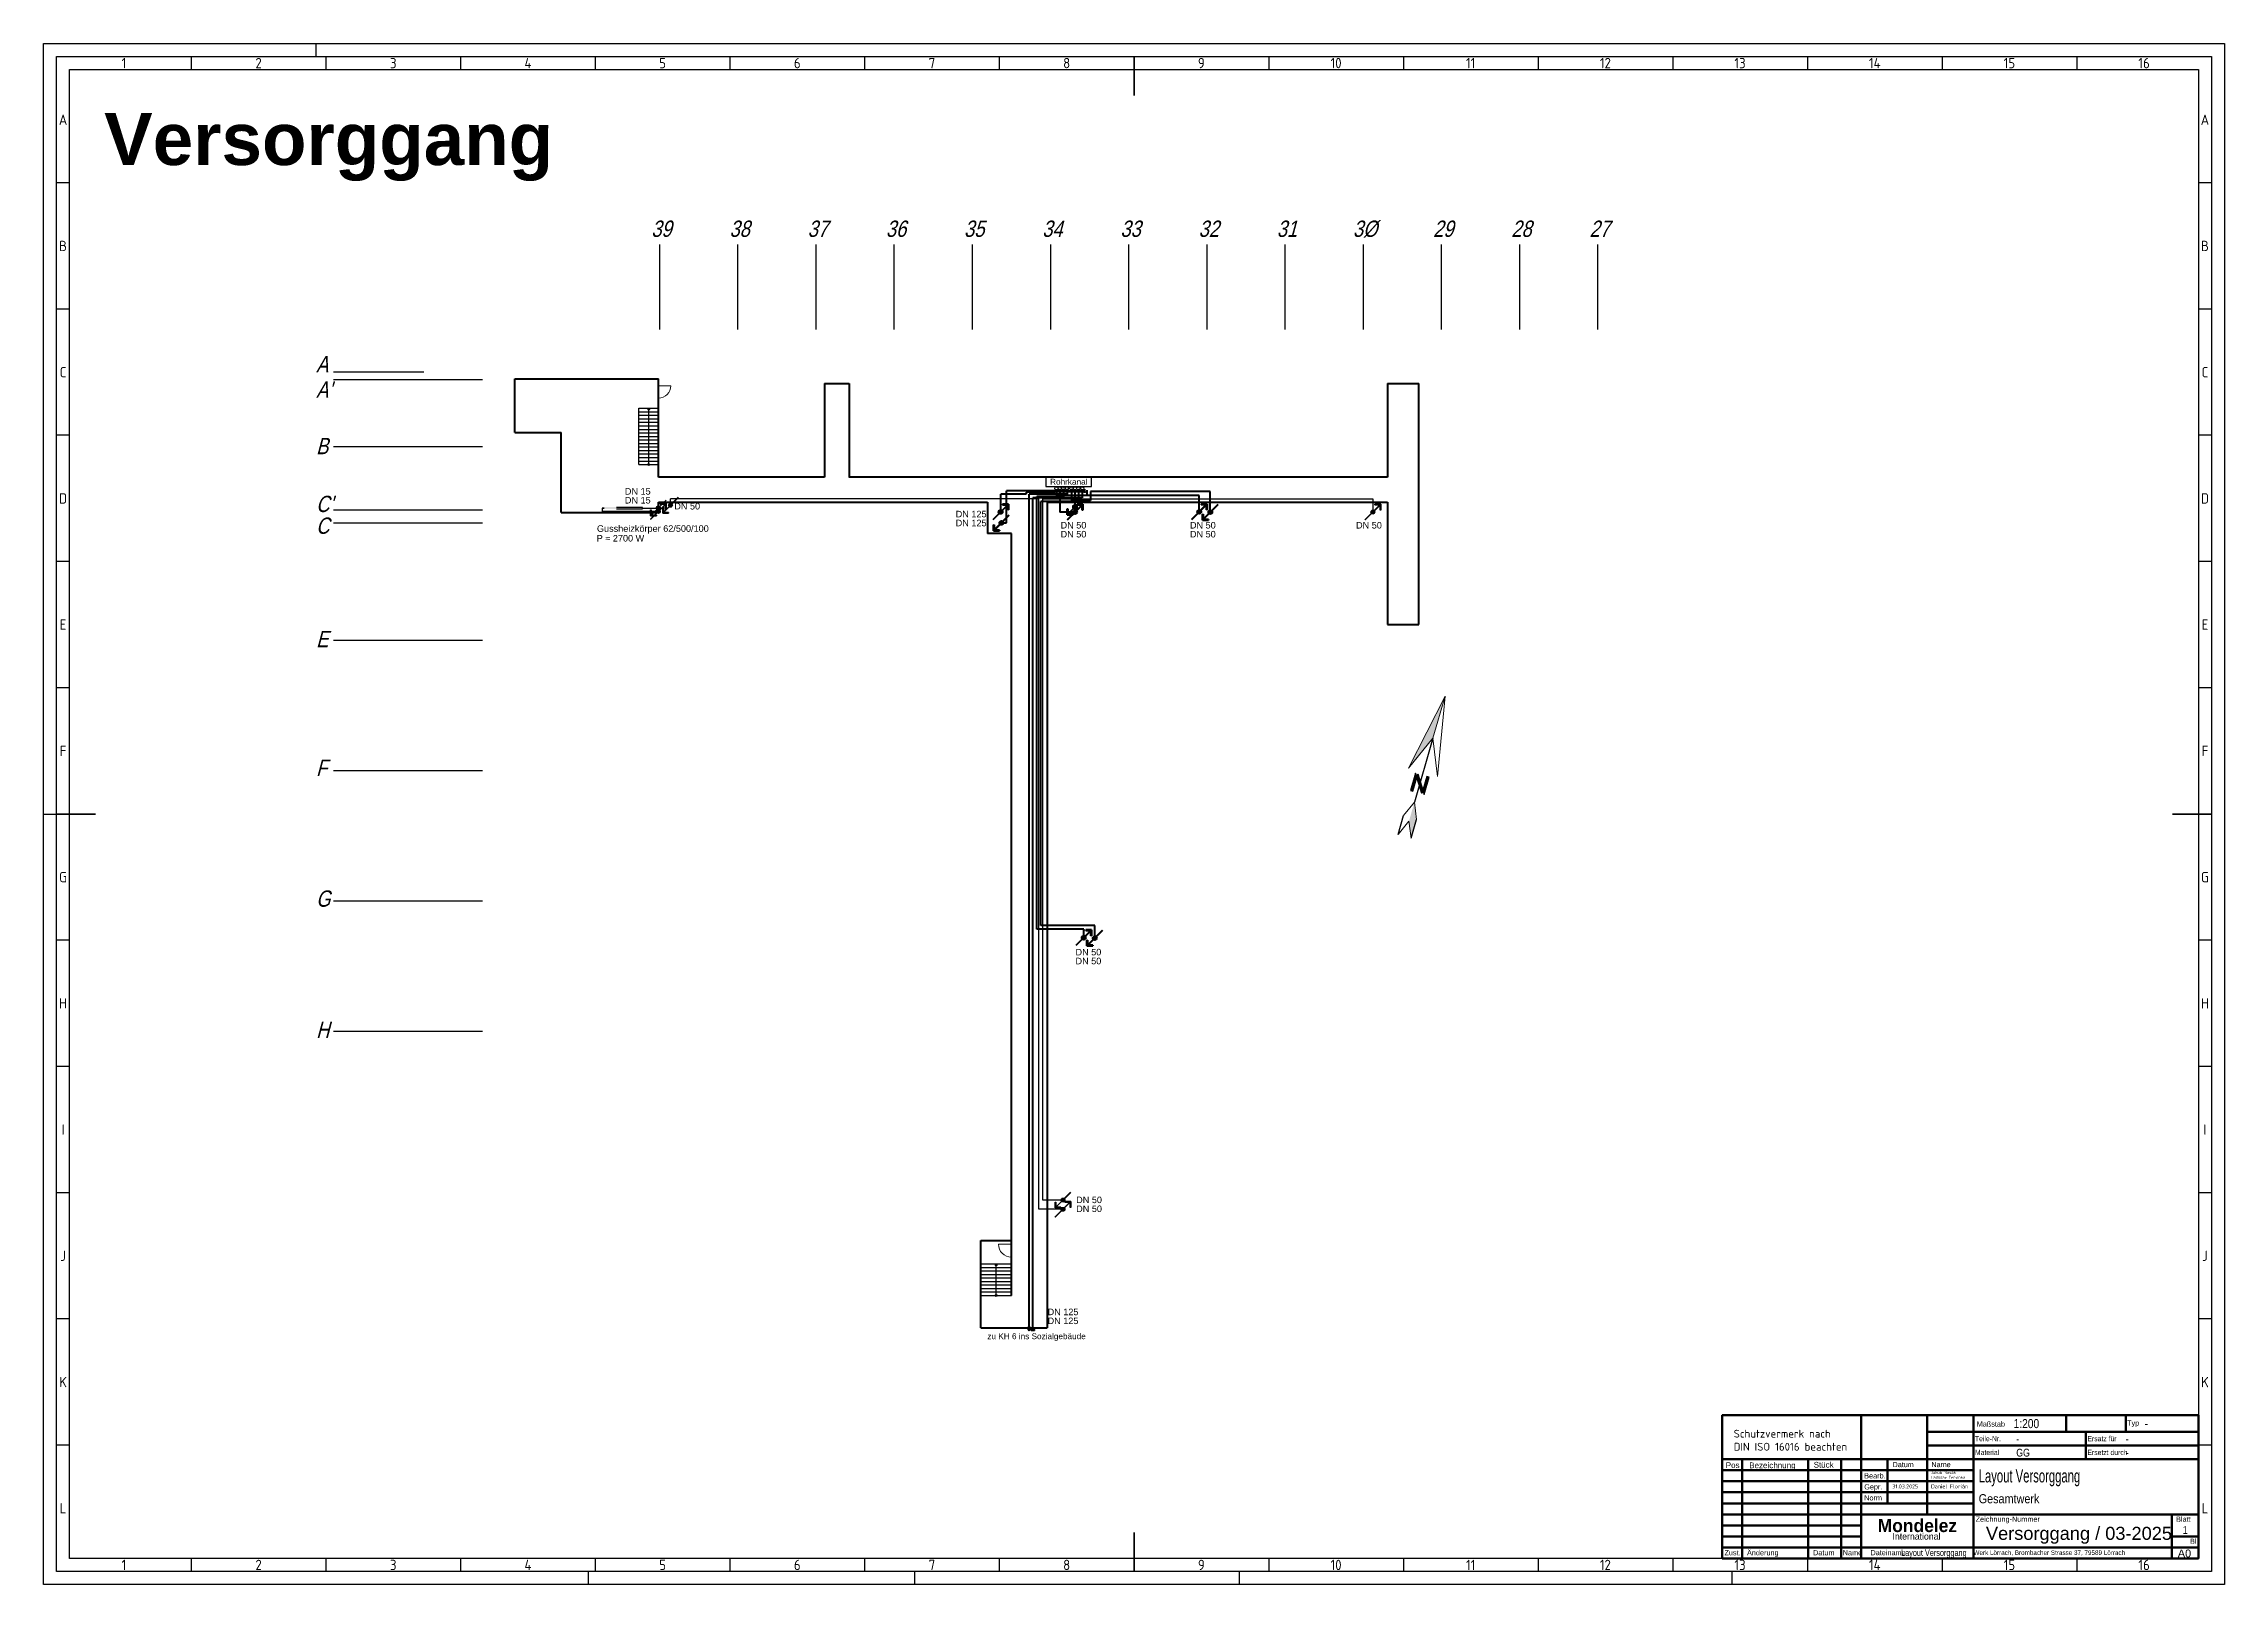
# Paper-space layout 'A0-1-200' of a CAD drawing. Header units: millimetres. Extents: x -1 to 835, y -4 to 587.
# The model-space entities are those that its viewports show. They can reach past a viewport. Long polylines and large blocks are cut down to what shows.
import ezdxf
from ezdxf.enums import TextEntityAlignment as Align

# ---------------------------------------------------------------- set-up
doc = ezdxf.new("R2010")
doc.units = ezdxf.units.MM
doc.linetypes.add('ACAD_ISO10W100', pattern=[18, 12, -3, 0, -3])
for name, color, linetype, lineweight in [('A03_Türen', 253, 'Continuous', 20), ('A04_Treppen', 3, 'Continuous', 25), ('A07_Achslinien', 253, 'ACAD_ISO10W100', 25), ('A0_Grundriß', 7, 'Continuous', 40), ('AM_BOR', 7, 'Continuous', 50), ('Heiz Wasser +50 -Heizkörper Rücklauff', 241, 'Continuous', 30), ('Heiz Wasser +60 -Heizkörper Vorlauf', 6, 'Continuous', 30), ('Heiz Wasser +70 Prozess R', 242, 'Continuous', 40), ('Heiz Wasser +90 Prozess V', 41, 'Continuous', 40), ('Heiz Wasser blind', 7, 'Continuous', 40), ('HEIZUNG Rücklauf', 150, 'Continuous', 30), ('HEIZUNG Vorlauf', 1, 'Continuous', 30), ('Legend', 7, 'Continuous', 30)]:
    doc.layers.add(name, color=color, linetype=linetype, lineweight=lineweight)
for name, color, linetype in [('A06_Text', 7, 'Continuous'), ('Geometrie', 7, 'Continuous'), ('Nord-Pfeil', 7, 'Continuous'), ('RAHM2', 7, 'Continuous'), ('RAHM3', 5, 'Continuous'), ('Temperatur- Steuerung', 7, 'Continuous')]:
    doc.layers.add(name, color=color, linetype=linetype)
doc.layers.add('AM_Views', color=1, linetype='Continuous', plot=False)
doc.styles.add('ACDINTS', font='isocp.shx', dxfattribs={"height": 1})
doc.styles.add('ARIAL', font='arial.ttf')
doc.styles.add('PLOTTEXT', font='arial.ttf')
doc.styles.get("Standard").update_dxf_attribs({"font": 'arial.ttf'})
picture_1 = doc.add_image_def('image1.jpg', size_in_pixel=(1063, 591))

# ---------------------------------------------------------------- blocks, each defined once
blk = doc.blocks.new('DIN_A1')
for p, q in [((5, 5), (5, 589)), ((5, 589), (836, 589)), ((836, 589), (836, 5)), ((836, 5), (5, 5))]:
    blk.add_line(p, q)
at = {"layer": 'AM_BOR', "color": 1, "lineweight": 25}
for p, q in [((0, 0), (0, 594)), ((0, 594), (841, 594)), ((56.94, 589), (56.94, 584)), ((105, 594), (105, 589)), ((108.88, 589), (108.88, 584)), ((160.81, 589), (160.81, 584)), ((212.75, 589), (212.75, 584)), ((264.69, 589), (264.69, 584)), ((316.62, 589), (316.62, 584)), ((368.56, 589), (368.56, 584)), ((472.44, 589), (472.44, 584)), ((524.38, 589), (524.38, 584)), ((576.31, 589), (576.31, 584)), ((628.25, 589), (628.25, 584)), ((680.19, 589), (680.19, 584)), ((732.12, 589), (732.12, 584)), ((784.06, 589), (784.06, 584)), ((841, 594), (841, 0)), ((10, 10), (10, 584)), ((10, 584), (831, 584)), ((831, 584), (831, 10)), ((10, 540.33), (5, 540.33)), ((836, 540.33), (831, 540.33)), ((10, 491.67), (5, 491.67)), ((836, 491.67), (831, 491.67)), ((10, 443), (5, 443)), ((836, 443), (831, 443)), ((10, 394.33), (5, 394.33)), ((836, 394.33), (831, 394.33)), ((10, 345.67), (5, 345.67)), ((836, 345.67), (831, 345.67)), ((0, 297), (5, 297)), ((10, 248.33), (5, 248.33)), ((836, 248.33), (831, 248.33)), ((10, 199.67), (5, 199.67)), ((836, 199.67), (831, 199.67)), ((10, 151), (5, 151)), ((836, 151), (831, 151)), ((10, 102.33), (5, 102.33)), ((836, 102.33), (831, 102.33)), ((10, 53.67), (5, 53.67)), ((836, 53.67), (831, 53.67)), ((831, 10), (10, 10)), ((56.94, 10), (56.94, 5)), ((108.88, 10), (108.88, 5)), ((160.81, 10), (160.81, 5)), ((212.75, 10), (212.75, 5)), ((264.69, 10), (264.69, 5)), ((316.62, 10), (316.62, 5)), ((368.56, 10), (368.56, 5)), ((472.44, 10), (472.44, 5)), ((524.38, 10), (524.38, 5)), ((576.31, 10), (576.31, 5)), ((628.25, 10), (628.25, 5)), ((680.19, 10), (680.19, 5)), ((732.12, 10), (732.12, 5)), ((784.06, 10), (784.06, 5)), ((841, 0), (0, 0)), ((210, 5), (210, 0)), ((336, 0), (336, 5)), ((461, 5), (461, 0)), ((651, 5), (651, 0)), ((841, 5), (841, 0))]:
    blk.add_line(p, q, dxfattribs=at)
at = {"layer": 'AM_BOR', "color": 2, "lineweight": 35}
for p, q in [((420.5, 589), (420.5, 574)), ((5, 297), (20, 297)), ((836, 297), (821, 297)), ((420.5, 5), (420.5, 20))]:
    blk.add_line(p, q, dxfattribs=at)
at = {"layer": 'AM_BOR', "color": 1, "lineweight": 25, "style": 'ACDINTS'}
for s, p in [('1', (30.97, 586.5)), ('2', (82.91, 586.5)), ('3', (134.84, 586.5)), ('4', (186.78, 586.5)), ('5', (238.72, 586.5)), ('6', (290.66, 586.5)), ('7', (342.59, 586.5)), ('8', (394.53, 586.5)), ('9', (446.47, 586.5)), ('10', (498.41, 586.5)), ('11', (550.34, 586.5)), ('12', (602.28, 586.5)), ('13', (654.22, 586.5)), ('14', (706.16, 586.5)), ('15', (758.09, 586.5)), ('16', (810.03, 586.5)), ('A', (7.5, 564.67)), ('A', (833.5, 564.67)), ('B', (7.5, 516)), ('B', (833.5, 516)), ('C', (7.5, 467.33)), ('C', (833.5, 467.33)), ('D', (7.5, 418.67)), ('D', (833.5, 418.67)), ('E', (7.5, 370)), ('E', (833.5, 370)), ('F', (7.5, 321.33)), ('F', (833.5, 321.33)), ('G', (7.5, 272.67)), ('G', (833.5, 272.67)), ('H', (7.5, 224)), ('H', (833.5, 224)), ('I', (7.5, 175.33)), ('I', (833.5, 175.33)), ('J', (7.5, 126.67)), ('J', (833.5, 126.67)), ('K', (7.5, 78)), ('K', (833.5, 78)), ('L', (7.5, 29.33)), ('L', (833.5, 29.33)), ('1', (30.97, 7.5)), ('2', (82.91, 7.5)), ('3', (134.84, 7.5)), ('4', (186.78, 7.5)), ('5', (238.72, 7.5)), ('6', (290.66, 7.5)), ('7', (342.59, 7.5)), ('8', (394.53, 7.5)), ('9', (446.47, 7.5)), ('10', (498.41, 7.5)), ('11', (550.34, 7.5)), ('12', (602.28, 7.5)), ('13', (654.22, 7.5)), ('14', (706.16, 7.5)), ('15', (758.09, 7.5)), ('16', (810.03, 7.5))]:
    blk.add_text(s, height=4, dxfattribs=at).set_placement(p, align=Align.MIDDLE_CENTER)
blk = doc.blocks.new('WZ-TITLE')
at = {"layer": 'AM_BOR'}
for p, q in [((-129.54, 54.99), (-129.54, 21.15)), ((-104.14, 54.99), (-104.14, 16.92)), ((-86.36, 54.99), (-86.36, 0)), ((-50.8, 54.99), (-50.8, 48.66)), ((-27.93, 54.99), (-27.93, 48.66)), ((-86.36, 48.66), (-104.14, 48.66)), ((0, 43.37), (-104.14, 43.37)), ((-86.36, 48.66), (0, 48.66)), ((-43.18, 48.66), (-43.18, 38.07)), ((0, 48.66), (0, 38.07)), ((-182.88, 38.07), (0, 38.07)), ((-182.88, 33.84), (-86.36, 33.84)), ((-175.26, 38.07), (-175.26, 0)), ((-149.86, 38.07), (-149.86, 0)), ((-137.16, 38.07), (-137.16, 0)), ((-119.38, 38.07), (-119.38, 21.15)), ((-182.88, 29.61), (-86.36, 29.61)), ((-182.88, 25.38), (-86.36, 25.38)), ((-182.88, 21.15), (-129.54, 21.15)), ((-182.88, 16.92), (-129.54, 16.92)), ((-129.54, 21.15), (-86.36, 21.15)), ((-129.54, 21.15), (-129.54, 0)), ((-129.54, 16.92), (0, 16.92)), ((-10.16, 16.92), (-10.16, 0)), ((-182.88, 12.69), (-129.54, 12.69)), ((-182.88, 8.46), (-129.54, 8.46)), ((-10.16, 8.46), (0, 8.46)), ((-182.88, 4.23), (0, 4.23)), ((-86.36, 4.23), (-10.16, 4.23))]:
    blk.add_line(p, q, dxfattribs=at)
blk.add_lwpolyline([(-182.88, 0), (0, 0), (0, 54.99), (-182.88, 54.99)], close=True, dxfattribs=at)
at = {"insert": (-178.46, 49.39), "char_height": 3.0021, "attachment_point": 1}
blk.add_mtext_dynamic_manual_height_columns('{\\fISOCPEUR|b0|i0|c0|p34;Schutzvermerk nach \\PDIN ISO 16016 beachten}', width=47.1407, gutter_width=12.51, heights=[0], dxfattribs=at)
at = {"layer": 'AM_BOR', "insert": (-129.54, 9.74), "char_height": 2.5017, "attachment_point": 1}
blk.add_mtext_dynamic_manual_height_columns('\\pi12.05558;{\\fTraditional Arabic|b0|i0|c0|p18;\\C202;International}', width=43.15, gutter_width=12.5, heights=[0], dxfattribs=at)
at = {"layer": 'RAHM2'}
for s, p in [('Zust.', (-178.89, 1.2)), ('Änderung', (-167.28, 1.2)), ('Datum', (-143.87, 1.2))]:
    blk.add_text(s, height=2, dxfattribs=at).set_placement(p, align=Align.CENTER)
blk.add_text('Name', height=2, dxfattribs=at).set_placement((-136.58, 1.2))
for tag, p, height, width in [('GEN-TITLE-SCA{5.42}', (-70.96, 50.01), 3.5, 0.8), ('MASCHTYP', (-20.78, 50.01), 3.5, 0.9), ('TEILNR1', (-69.96, 44.4), 3, 0.8), ('MATERIAL', (-69.96, 39.1), 3, 0.8), ('ERSATZ', (-27.93, 44.4), 3, 0.8), ('ERSETZT', (-27.93, 39.1), 3, 0.8), ('BENENN1', (-84.39, 29.17), 5, 0.62), ('GEN-TITLE-NAME{5}', (-104.03, 30.41), 2.5, 0.85), ('PRUEFNAME', (-103.94, 26.26), 2.5, 0.85), ('BENENN2', (-84.39, 21.17), 3.5, 0.85), ('ZU3', (-182.19, 13.89), 2, 0.85), ('ZU2', (-182.19, 9.66), 2, 0.85), ('Bezeich', (-174.57, 13.89), 2, 0.85), ('Bezeich2', (-174.57, 9.66), 2, 0.85), ('AE-NA2', (-136.47, 9.66), 2, 0.85), ('Pos', (-136.47, 13.89), 2, 0.85), ('ZU1', (-182.19, 5.43), 2, 0.85), ('AEND1', (-174.57, 5.43), 2, 0.85), ('AE-NA1', (-136.47, 5.43), 2, 0.85), ('GEN-TITLE-DWG{8.92}', (-114.17, 0.95), 2.5, 0.8)]:
    blk.add_attdef(tag, p, '', height=height, dxfattribs=dict(at, width=width))
at = {"layer": 'RAHM2', "width": 0.95}
for tag, p in [('GEN-TITLE-DAT{5.44}', (-112.3, 31.62)), ('PRUEFDATUM', (-111.76, 27.49))]:
    blk.add_attdef(tag, text='', height=2.5, dxfattribs=at).set_placement(p, align=Align.MIDDLE_CENTER)
at = {"layer": 'RAHM2'}
for tag, p, height in [('STUCK', (-147.75, 13.89), 2), ('STUCK', (-147.75, 9.66), 2), ('ZEICHNUNG-NR', (-81.61, 7.13), 5), ('DATUM1', (-147.75, 5.43), 2)]:
    blk.add_attdef(tag, p, '', height=height, dxfattribs=at)
at = {"layer": 'RAHM2', "width": 0.8}
blk.add_attdef('BLATTNR', text='', height=3, dxfattribs=at).set_placement((-5.1, 9.42), align=Align.CENTER)
at = {"layer": 'RAHM2'}
blk.add_attdef('GEN-TITLE-PLOT{2.94}', text='', height=3, dxfattribs=at).set_placement((-5.37, 0.42), align=Align.CENTER)
at = {"layer": 'RAHM3'}
for s, p in [('Maßstab', (-85.14, 50.6)), ('Typ', (-27.39, 51)), ('Gepr.', (-128.34, 26.48)), ('Bearb.', (-128.34, 30.71)), ('Norm', (-128.34, 22.25)), ('Zeichnung-Nummer', (-85.56, 14.07))]:
    blk.add_text(s, height=2, dxfattribs=at).set_placement(p)
for s, width, p in [('Teile-Nr.', 0.75, (-85.82, 44.99)), ('Ersatz für', 0.75, (-42.64, 44.99)), ('Material', 0.75, (-85.82, 39.69)), ('Ersetzt durch', 0.75, (-42.64, 39.69)), ('Dateiname', 0.8, (-125.94, 1.22))]:
    blk.add_text(s, height=2, dxfattribs=dict(at, width=width)).set_placement(p)
at = {"layer": 'RAHM3', "width": 0.983632}
blk.add_text('Datum', height=2, dxfattribs=at).set_placement((-113.39, 35.04), align=Align.CENTER)
at = {"layer": 'RAHM3'}
blk.add_text('Name', height=2, dxfattribs=at).set_placement((-95.12, 35.04), align=Align.RIGHT)
for s, p in [('Blatt', (-5.79, 14.07)), ('Bl', (-1.98, 5.61))]:
    blk.add_text(s, height=2, dxfattribs=at).set_placement(p, align=Align.CENTER)
at = {"layer": 'RAHM3', "attachment_point": 1}
for s, insert, char_height, width in [('Pos', (-181.51, 36.9), 2.208, 5.9286), ('Bezeichnung', (-172.51, 36.85), 2.2081, 16.7817), ('Stück', (-147.76, 37.06), 2.208, 9.1617)]:
    blk.add_mtext(s, dxfattribs=dict(at, insert=insert, char_height=char_height, width=width))
at = {"layer": 'RAHM3', "insert": (-86.36, 3.1), "char_height": 1.7512, "attachment_point": 1}
blk.add_mtext_dynamic_manual_height_columns('{\\f@Dotum|b0|i0|c0|p34;Werk Lörrach, Brombacher Strasse 37, 79589 Lörrach}', width=76.1471, gutter_width=12.5, heights=[2.44], dxfattribs=at)
at = {"layer": 'Temperatur- Steuerung', "insert": (-107.92, 12.59), "char_height": 4.375, "width": 43.1282, "attachment_point": 5, "style": 'PLOTTEXT'}
blk.add_mtext('{\\fTraditional Arabic|b1|i0|c0|p18;\\H1.1437x;\\C202;Mondelez}', dxfattribs=at)
blk = doc.blocks.new('Nord-Pfeil 05')
for points in [[(-7207, -37964), (6, -20987), (0, 0)], [(-2248, -41214), (-3442, -39421), (-3440, -47995), (-2246, -47995)], [(-2248, -39421), (-2248, -41214), (2271, -47994), (2271, -46201)], [(2271, -46201), (3465, -47993), (3463, -39419), (2269, -39420)], [(3232, -60537), (14, -52974), (17, -62385), (3234, -69948)]]:
    blk.add_hatch(color=256).paths.add_polyline_path(points)
at = {"linetype": 'Continuous', "lineweight": 20, "ltscale": 0.039687}
for p, q in [((0, 0), (-7207, -37964)), ((0, 0), (6, -20987)), ((7227, -37960), (0, 0)), ((-7207, -37964), (6, -20987)), ((6, -20987), (7227, -37960)), ((-3200, -60538), (14, -52974)), ((-3197, -69950), (17, -62385)), ((14, -52974), (3232, -60537)), ((17, -62385), (3234, -69948))]:
    blk.add_line(p, q, dxfattribs=at)
for p, q in [((6, -20987), (14, -52974)), ((-3197, -69950), (-3200, -60538)), ((3234, -69948), (3232, -60537))]:
    blk.add_line(p, q)
for points in [[(-3440, -47995), (-2246, -47995), (-2248, -41214), (-3442, -39421)], [(2271, -46201), (3465, -47993), (3463, -39419), (2269, -39420)]]:
    blk.add_lwpolyline(points, close=True)
blk.add_lwpolyline([(-2248, -39421), (2271, -46201), (2271, -47994), (-2248, -41214), (-2248, -39421)])

msp = doc.modelspace()

# ---------------------------------------------------------------- hatches: boundary and pattern name
at = {"layer": 'Heiz Wasser +50 -Heizkörper Rücklauff'}
h = msp.add_hatch(color=256, dxfattribs=at)
h.dxf.hatch_style = 1
h.paths.add_polyline_path([(20409, 79597, -0.0235833), (20399, 79607), (19904, 79112), (19914, 79102)])
h.paths.add_polyline_path([(21061, 80259), (21061, 79859), (21111, 79859), (21111, 80309), (20661, 80309), (20661, 80259)])
h.paths.add_polyline_path([(21051, 80259), (20611, 79819, -0.0235833), (20621, 79809), (21061, 80249), (21061, 80259)])
h = msp.add_hatch(color=256, dxfattribs=at)
h.dxf.hatch_style = 1
h.paths.add_polyline_path([(20660, 79708, 0.1989124), (20616, 79814), (20404, 79602, 0.6681786)])
h.paths.add_polyline_path([(20616, 79814, 0.6681786), (20360, 79708, 0.1989124), (20404, 79602)])
h = msp.add_hatch(color=256, dxfattribs=at)
h.dxf.hatch_style = 1
h.paths.add_polyline_path([(75240, 79551, -0.0235833), (75230, 79561), (74734, 79066), (74744, 79056)])
h.paths.add_polyline_path([(75892, 80213), (75892, 79813), (75942, 79813), (75942, 80263), (75492, 80263), (75492, 80213)])
h.paths.add_polyline_path([(75882, 80213), (75441, 79773, -0.0235833), (75451, 79763), (75892, 80203), (75892, 80213)])
h = msp.add_hatch(color=256, dxfattribs=at)
h.dxf.hatch_style = 1
h.paths.add_polyline_path([(75490, 79662, 0.1989124), (75447, 79768), (75234, 79555, 0.6681786)])
h.paths.add_polyline_path([(75447, 79768, 0.6681786), (75190, 79662, 0.1989124), (75234, 79555)])
h = msp.add_hatch(color=256, dxfattribs=at)
h.dxf.hatch_style = 1
h.paths.add_polyline_path([(51656, 26984, -0.0235833), (51666, 26974), (52161, 27469), (52151, 27479)])
h.paths.add_polyline_path([(51004, 26322), (51004, 26722), (50954, 26722), (50954, 26272), (51404, 26272), (51404, 26322)])
h.paths.add_polyline_path([(51014, 26322), (51454, 26762, -0.0235833), (51444, 26772), (51004, 26332), (51004, 26322)])
h = msp.add_hatch(color=256, dxfattribs=at)
h.dxf.hatch_style = 1
h.paths.add_polyline_path([(51405, 26873, 0.1989124), (51449, 26767), (51661, 26979, 0.6681786)])
h.paths.add_polyline_path([(51449, 26767, 0.6681786), (51705, 26873, 0.1989124), (51661, 26979)])
at = {"layer": 'Heiz Wasser +60 -Heizkörper Vorlauf'}
h = msp.add_hatch(color=256, dxfattribs=at)
h.dxf.hatch_style = 1
h.paths.add_polyline_path([(20611, 80082, -0.0235833), (20621, 80072), (21116, 80567), (21106, 80577)])
h.paths.add_polyline_path([(19959, 79420), (19959, 79820), (19909, 79820), (19909, 79370), (20359, 79370), (20359, 79420)])
h.paths.add_polyline_path([(19969, 79420), (20409, 79860, -0.0235833), (20399, 79870), (19959, 79430), (19959, 79420)])
h = msp.add_hatch(color=256, dxfattribs=at)
h.dxf.hatch_style = 1
h.paths.add_polyline_path([(21545, 80299, -0.0235833), (21555, 80289), (22050, 80784), (22040, 80794)])
h.paths.add_polyline_path([(20893, 79637), (20893, 80037), (20843, 80037), (20843, 79587), (21293, 79587), (21293, 79637)])
h.paths.add_polyline_path([(20903, 79637), (21343, 80077, -0.0235833), (21333, 80087), (20893, 79647), (20893, 79637)])
h = msp.add_hatch(color=256, dxfattribs=at)
h.dxf.hatch_style = 1
h.paths.add_polyline_path([(21294, 80188, 0.1989124), (21338, 80082), (21550, 80294, 0.6681786)])
h.paths.add_polyline_path([(21338, 80082, 0.6681786), (21594, 80188, 0.1989124), (21550, 80294)])
at = {"layer": 'Heiz Wasser +60 -Heizkörper Vorlauf', "linetype": 'Continuous'}
h = msp.add_hatch(color=256, dxfattribs=at)
h.dxf.hatch_style = 1
h.paths.add_polyline_path([(19284, 80023), (16309, 80023), (16309, 79913), (19284, 79913)])
at = {"layer": 'Heiz Wasser +60 -Heizkörper Vorlauf'}
h = msp.add_hatch(color=256, dxfattribs=at)
h.dxf.hatch_style = 1
h.paths.add_polyline_path([(20360, 79971, 0.1989124), (20404, 79865), (20616, 80077, 0.6681786)])
h.paths.add_polyline_path([(20404, 79865, 0.6681786), (20660, 79971, 0.1989124), (20616, 80077)])
h = msp.add_hatch(color=256, dxfattribs=at)
h.dxf.hatch_style = 1
h.paths.add_polyline_path([(51454, 26056, -0.0235833), (51444, 26066), (50949, 25571), (50959, 25561)])
h.paths.add_polyline_path([(52106, 26718), (52106, 26318), (52156, 26318), (52156, 26768), (51706, 26768), (51706, 26718)])
h.paths.add_polyline_path([(52096, 26718), (51656, 26278, -0.0235833), (51666, 26268), (52106, 26708), (52106, 26718)])
h = msp.add_hatch(color=256, dxfattribs=at)
h.dxf.hatch_style = 1
h.paths.add_polyline_path([(51705, 26167, 0.1989124), (51661, 26273), (51449, 26061, 0.6681786)])
h.paths.add_polyline_path([(51661, 26273, 0.6681786), (51405, 26167, 0.1989124), (51449, 26061)])
at = {"layer": 'Heiz Wasser +70 Prozess R'}
h = msp.add_hatch(color=256, dxfattribs=at)
h.dxf.hatch_style = 1
h.paths.add_polyline_path([(52586, 80160, -0.0235833), (52596, 80150), (53091, 80646), (53081, 80656)])
h.paths.add_polyline_path([(51934, 79498), (51934, 79898), (51884, 79898), (51884, 79448), (52334, 79448), (52334, 79498)])
h.paths.add_polyline_path([(51944, 79498), (52384, 79939, -0.0235833), (52374, 79949), (51934, 79508), (51934, 79498)])
h = msp.add_hatch(color=256, dxfattribs=at)
h.dxf.hatch_style = 1
h.paths.add_polyline_path([(46675, 79561, -0.0235833), (46665, 79571), (46170, 79076), (46180, 79066)])
h.paths.add_polyline_path([(47327, 80223), (47327, 79823), (47377, 79823), (47377, 80273), (46927, 80273), (46927, 80223)])
h.paths.add_polyline_path([(47317, 80223), (46877, 79783, -0.0235833), (46887, 79773), (47327, 80213), (47327, 80223)])
h = msp.add_hatch(color=256, dxfattribs=at)
h.dxf.hatch_style = 1
h.paths.add_polyline_path([(46926, 79672, 0.1989124), (46883, 79778), (46670, 79566, 0.6681786)])
h.paths.add_polyline_path([(46883, 79778, 0.6681786), (46626, 79672, 0.1989124), (46670, 79566)])
h = msp.add_hatch(color=256, dxfattribs=at)
h.dxf.hatch_style = 1
h.paths.add_polyline_path([(52335, 80049, 0.1989124), (52379, 79943), (52591, 80156, 0.6681786)])
h.paths.add_polyline_path([(52379, 79943, 0.6681786), (52635, 80049, 0.1989124), (52591, 80156)])
h = msp.add_hatch(color=256, dxfattribs=at)
h.dxf.hatch_style = 1
h.paths.add_polyline_path([(62970, 79764, -0.0235833), (62980, 79754), (63475, 80249), (63465, 80259)])
h.paths.add_polyline_path([(62318, 79102), (62318, 79502), (62268, 79502), (62268, 79052), (62718, 79052), (62718, 79102)])
h.paths.add_polyline_path([(62328, 79102), (62768, 79542, -0.0235833), (62758, 79552), (62318, 79112), (62318, 79102)])
h = msp.add_hatch(color=256, dxfattribs=at)
h.dxf.hatch_style = 1
h.paths.add_polyline_path([(62719, 79653, 0.1989124), (62763, 79547), (62975, 79759, 0.6681786)])
h.paths.add_polyline_path([(62763, 79547, 0.6681786), (63019, 79653, 0.1989124), (62975, 79759)])
h = msp.add_hatch(color=256, dxfattribs=at)
h.dxf.hatch_style = 1
h.paths.add_polyline_path([(54103, 47087, -0.0235833), (54113, 47077), (54608, 47572), (54598, 47582)])
h.paths.add_polyline_path([(53451, 46425), (53451, 46825), (53401, 46825), (53401, 46375), (53851, 46375), (53851, 46425)])
h.paths.add_polyline_path([(53461, 46425), (53901, 46865, -0.0235833), (53891, 46875), (53451, 46435), (53451, 46425)])
h = msp.add_hatch(color=256, dxfattribs=at)
h.dxf.hatch_style = 1
h.paths.add_polyline_path([(53852, 46976, 0.1989124), (53896, 46870), (54108, 47082, 0.6681786)])
h.paths.add_polyline_path([(53896, 46870, 0.6681786), (54152, 46976, 0.1989124), (54108, 47082)])
h = msp.add_hatch(color=256, dxfattribs=at)
h.dxf.hatch_style = 1
h.paths.add_polyline_path([(49132, 16859), (49382, 16859), (49257, 17077)])
at = {"layer": 'Heiz Wasser +90 Prozess V'}
h = msp.add_hatch(color=256, dxfattribs=at)
h.dxf.hatch_style = 1
h.paths.add_polyline_path([(46938, 78943, -0.0235833), (46948, 78933), (47443, 79428), (47433, 79438)])
h.paths.add_polyline_path([(46286, 78281), (46286, 78681), (46236, 78681), (46236, 78231), (46686, 78231), (46686, 78281)])
h.paths.add_polyline_path([(46296, 78281), (46736, 78721, -0.0235833), (46726, 78731), (46286, 78291), (46286, 78281)])
h = msp.add_hatch(color=256, dxfattribs=at)
h.dxf.hatch_style = 1
h.paths.add_polyline_path([(46687, 78832, 0.1989124), (46731, 78726), (46943, 78938, 0.6681786)])
h.paths.add_polyline_path([(46731, 78726, 0.6681786), (46987, 78832, 0.1989124), (46943, 78938)])
h = msp.add_hatch(color=256, dxfattribs=at)
h.dxf.hatch_style = 1
h.paths.add_polyline_path([(52388, 79544, -0.0235833), (52378, 79554), (51883, 79059), (51893, 79049)])
h.paths.add_polyline_path([(53040, 80206), (53040, 79806), (53090, 79806), (53090, 80256), (52640, 80256), (52640, 80206)])
h.paths.add_polyline_path([(53030, 80206), (52590, 79766, -0.0235833), (52600, 79756), (53040, 80196), (53040, 80206)])
h = msp.add_hatch(color=256, dxfattribs=at)
h.dxf.hatch_style = 1
h.paths.add_polyline_path([(52639, 79655, 0.1989124), (52595, 79761), (52383, 79549, 0.6681786)])
h.paths.add_polyline_path([(52595, 79761, 0.6681786), (52339, 79655, 0.1989124), (52383, 79549)])
h = msp.add_hatch(color=256, dxfattribs=at)
h.dxf.hatch_style = 1
h.paths.add_polyline_path([(61920, 79568, -0.0235833), (61910, 79578), (61415, 79083), (61425, 79073)])
h.paths.add_polyline_path([(62572, 80230), (62572, 79830), (62622, 79830), (62622, 80280), (62172, 80280), (62172, 80230)])
h.paths.add_polyline_path([(62562, 80230), (62122, 79790, -0.0235833), (62132, 79780), (62572, 80220), (62572, 80230)])
h = msp.add_hatch(color=256, dxfattribs=at)
h.dxf.hatch_style = 1
h.paths.add_polyline_path([(62171, 79679, 0.1989124), (62127, 79785), (61915, 79573, 0.6681786)])
h.paths.add_polyline_path([(62127, 79785, 0.6681786), (61871, 79679, 0.1989124), (61915, 79573)])
h = msp.add_hatch(color=256, dxfattribs=at)
h.dxf.hatch_style = 1
h.paths.add_polyline_path([(53053, 46891, -0.0235833), (53043, 46901), (52548, 46406), (52558, 46396)])
h.paths.add_polyline_path([(53705, 47553), (53705, 47153), (53755, 47153), (53755, 47603), (53305, 47603), (53305, 47553)])
h.paths.add_polyline_path([(53695, 47553), (53255, 47113, -0.0235833), (53265, 47103), (53705, 47543), (53705, 47553)])
h = msp.add_hatch(color=256, dxfattribs=at)
h.dxf.hatch_style = 1
h.paths.add_polyline_path([(53304, 47002, 0.1989124), (53260, 47108), (53048, 46896, 0.6681786)])
h.paths.add_polyline_path([(53260, 47108, 0.6681786), (53004, 47002, 0.1989124), (53048, 46896)])
h = msp.add_hatch(color=256, dxfattribs=at)
h.dxf.hatch_style = 1
h.paths.add_polyline_path([(48957, 16859), (49082, 17077), (48832, 17077)])

# ---------------------------------------------------------------- linework, layer by layer
at = {"layer": 'A03_Türen'}
for p, q in [((20517, 89355), (21467, 89355)), ((47607, 23499), (46607, 23499))]:
    msp.add_line(p, q, dxfattribs=at)
for centre, radius, start, end in [((20517, 89355), 950, 270, 0), ((47607, 23499), 1000, 180, 270)]:
    msp.add_arc(centre, radius, start, end, dxfattribs=at)
at = {"layer": 'A04_Treppen'}
for p, q in [((19017, 83307), (19017, 87627)), ((19017, 87627), (20517, 87627)), ((19017, 87357), (20517, 87357)), ((19017, 87087), (20517, 87087)), ((19697, 87505), (19767, 87627)), ((19837, 87505), (19697, 87505)), ((19767, 87627), (19837, 87505)), ((19767, 83377), (19767, 87505)), ((19017, 86817), (20517, 86817)), ((19017, 86547), (20517, 86547)), ((19017, 86277), (20517, 86277)), ((19017, 86007), (20517, 86007)), ((19017, 85737), (20517, 85737)), ((19017, 85467), (20517, 85467)), ((19017, 85197), (20517, 85197)), ((19017, 84927), (20517, 84927)), ((19017, 84657), (20517, 84657)), ((19017, 84387), (20517, 84387)), ((19017, 84117), (20517, 84117)), ((19017, 83847), (20517, 83847)), ((19017, 83577), (20517, 83577)), ((19017, 83307), (20517, 83307)), ((45267, 21987), (47607, 21987)), ((46367, 21865), (46437, 21987)), ((46507, 21865), (46367, 21865)), ((46437, 21987), (46507, 21865)), ((46437, 19627), (46437, 21865)), ((47607, 19557), (47607, 21987)), ((45267, 21717), (47607, 21717)), ((45267, 21447), (47607, 21447)), ((45267, 21177), (47607, 21177)), ((45267, 20907), (47607, 20907)), ((45267, 20637), (47607, 20637)), ((45267, 20367), (47607, 20367)), ((45267, 20097), (47607, 20097)), ((45267, 19827), (47607, 19827)), ((45267, 19557), (47607, 19557))]:
    msp.add_line(p, q, dxfattribs=at)
for centre in [(19767, 83307), (46437, 19557)]:
    msp.add_circle(centre, 70, dxfattribs=at)
at = {"layer": 'A06_Text'}
for p, q in [((53756, 82329), (50255, 82329)), ((50255, 82329), (50255, 81635)), ((53756, 81635), (53756, 82329)), ((50255, 81635), (53756, 81635))]:
    msp.add_line(p, q, dxfattribs=at)
at = {"layer": 'A07_Achslinien'}
for p, q in [((20618, 93666), (20618, 100195)), ((26618, 93666), (26618, 100195)), ((32618, 93666), (32618, 100195)), ((38618, 93666), (38618, 100195)), ((44618, 93666), (44618, 100195)), ((50618, 93666), (50618, 100195)), ((56618, 93666), (56618, 100195)), ((62618, 93666), (62618, 100195)), ((68618, 93666), (68618, 100195)), ((74618, 93666), (74618, 100195)), ((80618, 93666), (80618, 100195)), ((86618, 93666), (86618, 100195)), ((92618, 93666), (92618, 100195)), ((-4423, 90417), (2510, 90417)), ((-4423, 89827), (7016, 89827)), ((-4423, 84697), (7016, 84697)), ((-4423, 79827), (7016, 79827)), ((-4423, 78847), (7016, 78847)), ((-4423, 69827), (7016, 69827)), ((-4423, 59827), (7016, 59827)), ((-4423, 49827), (7016, 49827)), ((-4423, 39827), (7016, 39827))]:
    msp.add_line(p, q, dxfattribs=at)
at = {"layer": 'A0_Grundriß'}
for p, q in [((9494, 89877), (20517, 89877)), ((9494, 85777), (9494, 89877)), ((20517, 82329), (20517, 89877)), ((33267, 89527), (35143, 89527)), ((33267, 89527), (33267, 82329)), ((35143, 89527), (35143, 82310)), ((76458, 89527), (76458, 82329)), ((76458, 89527), (78862, 89527)), ((78862, 71047), (78862, 89527)), ((9494, 85777), (13046, 85777)), ((13046, 79627), (13046, 85777)), ((33267, 82329), (20517, 82329)), ((76458, 82329), (35143, 82329)), ((20517, 79627), (20517, 80427)), ((20517, 80427), (45780, 80427)), ((45780, 80427), (45780, 78014)), ((50336, 80427), (76455, 80427)), ((50336, 80427), (50336, 17077)), ((76455, 80427), (76458, 71047)), ((13046, 79627), (18849, 79627)), ((18849, 79627), (20517, 79627)), ((47607, 78014), (45780, 78014)), ((47607, 19567), (47607, 78014)), ((76458, 71047), (78862, 71047)), ((45267, 23777), (47607, 23777)), ((45267, 17077), (45267, 23777)), ((45267, 17077), (50336, 17077))]:
    msp.add_line(p, q, dxfattribs=at)
at = {"layer": 'Heiz Wasser +50 -Heizkörper Rücklauff'}
for p, q in [((50007, 26873), (50007, 80669)), ((50007, 80669), (75343, 80669)), ((75343, 80669), (75343, 79664)), ((16309, 79968), (16209, 79968)), ((16209, 79968), (16209, 79705)), ((20517, 79705), (16209, 79705)), ((21051, 80259), (19904, 79112)), ((21061, 80249), (19914, 79102)), ((21111, 80309), (20661, 80309)), ((20661, 80259), (20661, 80309)), ((20661, 80259), (21061, 80259)), ((21061, 79859), (21061, 80259)), ((21111, 79859), (21061, 79859)), ((21111, 80309), (21111, 79859)), ((75882, 80213), (74734, 79066)), ((75892, 80203), (74744, 79056)), ((75942, 80263), (75492, 80263)), ((75492, 80213), (75492, 80263)), ((75492, 80213), (75892, 80213)), ((75892, 79813), (75892, 80213)), ((75942, 79813), (75892, 79813)), ((75942, 80263), (75942, 79813)), ((51405, 26873), (50007, 26873)), ((51004, 26332), (52151, 27479)), ((51014, 26322), (52161, 27469)), ((50954, 26272), (50954, 26722)), ((50954, 26722), (51004, 26722)), ((50954, 26272), (51404, 26272)), ((51004, 26722), (51004, 26322)), ((51404, 26322), (51004, 26322)), ((51404, 26322), (51404, 26272))]:
    msp.add_line(p, q, dxfattribs=at)
for centre in [(20510, 79708), (75340, 79662), (51555, 26873)]:
    msp.add_circle(centre, 150, dxfattribs=at)
at = {"layer": 'Heiz Wasser +60 -Heizkörper Vorlauf'}
for p, q in [((19959, 79430), (21106, 80577)), ((19969, 79420), (21116, 80567)), ((20893, 79647), (22040, 80794)), ((20903, 79637), (22050, 80784)), ((49707, 80669), (21444, 80669)), ((21444, 80338), (21444, 80669)), ((49707, 26167), (49707, 80669)), ((16309, 80023), (16309, 79913)), ((19284, 80023), (17309, 80023)), ((17309, 79913), (19284, 79913)), ((19284, 79913), (19284, 80023)), ((19284, 79968), (20517, 79968)), ((19909, 79370), (19909, 79820)), ((19909, 79820), (19959, 79820)), ((19909, 79370), (20359, 79370)), ((19959, 79820), (19959, 79420)), ((20359, 79420), (19959, 79420)), ((20359, 79420), (20359, 79370)), ((20843, 79587), (20843, 80037)), ((20843, 80037), (20893, 80037)), ((20843, 79587), (21293, 79587)), ((20893, 80037), (20893, 79637)), ((21293, 79637), (20893, 79637)), ((21293, 79637), (21293, 79587)), ((51405, 26167), (49707, 26167)), ((52096, 26718), (50949, 25571)), ((52106, 26708), (50959, 25561)), ((52156, 26768), (51706, 26768)), ((51706, 26718), (51706, 26768)), ((51706, 26718), (52106, 26718)), ((52106, 26318), (52106, 26718)), ((52156, 26318), (52106, 26318)), ((52156, 26768), (52156, 26318))]:
    msp.add_line(p, q, dxfattribs=at)
for centre in [(21444, 80188), (20510, 79971), (51555, 26167)]:
    msp.add_circle(centre, 150, dxfattribs=at)
at = {"layer": 'Heiz Wasser +70 Prozess R'}
for p, q in [((46789, 79807), (46795, 81036)), ((48734, 81036), (46795, 81036)), ((50972, 81185), (48734, 81185)), ((48734, 81185), (48734, 81036)), ((49257, 17077), (49257, 80756)), ((53035, 80756), (49257, 80756)), ((49857, 47952), (49857, 80468)), ((52754, 80468), (49857, 80468)), ((51934, 79508), (53081, 80656)), ((51944, 79498), (53091, 80646)), ((52207, 81185), (52207, 80539)), ((53661, 80539), (52207, 80539)), ((52481, 81185), (52484, 80059)), ((52752, 81185), (52754, 80468)), ((53035, 81185), (53035, 80756)), ((62869, 81230), (53661, 81230)), ((53661, 81230), (53661, 80539)), ((62869, 79803), (62869, 81230)), ((47317, 80223), (46170, 79076)), ((47327, 80213), (46180, 79066)), ((47377, 80273), (46927, 80273)), ((46927, 80223), (46927, 80273)), ((46927, 80223), (47327, 80223)), ((47327, 79823), (47327, 80223)), ((47377, 79823), (47327, 79823)), ((47377, 80273), (47377, 79823)), ((51884, 79448), (51884, 79898)), ((51884, 79898), (51934, 79898)), ((51884, 79448), (52334, 79448)), ((51934, 79898), (51934, 79498)), ((52334, 79498), (51934, 79498)), ((52334, 79498), (52334, 79448)), ((62268, 79052), (62268, 79502)), ((62268, 79502), (62318, 79502)), ((62268, 79052), (62718, 79052)), ((62318, 79112), (63465, 80259)), ((62318, 79502), (62318, 79102)), ((62718, 79102), (62318, 79102)), ((62328, 79102), (63475, 80249)), ((62718, 79102), (62718, 79052)), ((54002, 47952), (49857, 47952)), ((53451, 46435), (54598, 47582)), ((53461, 46425), (54608, 47572)), ((54002, 47126), (54002, 47952)), ((53401, 46375), (53401, 46825)), ((53401, 46825), (53451, 46825)), ((53401, 46375), (53851, 46375)), ((53451, 46825), (53451, 46425)), ((53851, 46425), (53451, 46425)), ((53851, 46425), (53851, 46375)), ((49132, 16859), (49257, 17077)), ((49382, 16859), (49132, 16859)), ((49257, 17077), (49382, 16859))]:
    msp.add_line(p, q, dxfattribs=at)
for centre in [(46776, 79672), (52485, 80049), (62869, 79653), (54002, 46976)]:
    msp.add_circle(centre, 150, dxfattribs=at)
at = {"layer": 'Heiz Wasser +90 Prozess V'}
for p, q in [((50972, 81279), (47220, 81279)), ((47220, 78848), (47220, 81279)), ((48957, 17077), (48957, 81029)), ((51872, 81029), (48957, 81029)), ((49557, 47652), (49557, 80847)), ((51594, 80847), (49557, 80847)), ((51059, 81279), (51059, 80930)), ((62021, 80930), (51059, 80930)), ((51319, 81279), (51321, 79655)), ((51594, 81279), (51594, 80847)), ((51872, 81279), (51872, 81029)), ((62021, 79829), (62021, 80930)), ((46236, 78231), (46236, 78681)), ((46236, 78681), (46286, 78681)), ((46286, 78291), (47433, 79438)), ((46286, 78681), (46286, 78281)), ((46296, 78281), (47443, 79428)), ((46970, 78848), (47220, 78848)), ((52339, 79655), (51321, 79655)), ((53030, 80206), (51883, 79059)), ((53040, 80196), (51893, 79049)), ((53090, 80256), (52640, 80256)), ((52640, 80206), (52640, 80256)), ((52640, 80206), (53040, 80206)), ((53040, 79806), (53040, 80206)), ((53090, 79806), (53040, 79806)), ((53090, 80256), (53090, 79806)), ((62562, 80230), (61415, 79083)), ((62572, 80220), (61425, 79073)), ((62622, 80280), (62172, 80280)), ((62172, 80230), (62172, 80280)), ((62172, 80230), (62572, 80230)), ((62572, 79830), (62572, 80230)), ((62622, 79830), (62572, 79830)), ((62622, 80280), (62622, 79830)), ((46236, 78231), (46686, 78231)), ((46686, 78281), (46286, 78281)), ((46686, 78281), (46686, 78231)), ((53154, 47652), (49557, 47652)), ((53695, 47553), (52548, 46406)), ((53705, 47543), (52558, 46396)), ((53154, 47152), (53154, 47652)), ((53755, 47603), (53305, 47603)), ((53305, 47553), (53305, 47603)), ((53305, 47553), (53705, 47553)), ((53705, 47153), (53705, 47553)), ((53755, 47153), (53705, 47153)), ((53755, 47603), (53755, 47153)), ((49082, 17077), (48832, 17077)), ((48832, 17077), (48957, 16859)), ((48957, 16859), (49082, 17077))]:
    msp.add_line(p, q, dxfattribs=at)
for centre in [(46837, 78832), (52489, 79655), (62021, 79679), (53154, 47002)]:
    msp.add_circle(centre, 150, dxfattribs=at)
at = {"layer": 'HEIZUNG Rücklauf'}
for points in [[(53440, 81186), (50972, 81185)], [(52207, 81357), (52207, 81185)], [(52481, 81357), (52481, 81185)], [(52752, 81357), (52752, 81185)], [(53035, 81357), (53035, 81185)], [(53391, 81036), (53391, 81335)], [(53440, 81036), (53440, 81335)]]:
    msp.add_lwpolyline(points, dxfattribs=at)
for centre in [(52207, 81483), (52481, 81483), (52752, 81483), (53035, 81483)]:
    msp.add_circle(centre, 126, dxfattribs=at)
at = {"layer": 'HEIZUNG Vorlauf'}
msp.add_line((53221, 81279), (50972, 81279), dxfattribs=at)
for points in [[(51059, 81356), (51059, 81279)], [(51319, 81355), (51319, 81279)], [(51594, 81356), (51594, 81279)], [(51872, 81356), (51872, 81279)], [(53221, 81128), (53221, 81429)], [(53270, 81128), (53270, 81429)]]:
    msp.add_lwpolyline(points, dxfattribs=at)
for centre in [(51059, 81482), (51319, 81481), (51592, 81481), (51871, 81481)]:
    msp.add_circle(centre, 126, dxfattribs=at)

# ---------------------------------------------------------------- block references
at = {"layer": 'Nord-Pfeil', "xscale": 0.1600000000053569, "yscale": 0.1600000000053569, "zscale": 0.1600000000053569, "rotation": 343.8670232167164}
msp.add_blockref('Nord-Pfeil 05', (80885, 65535), dxfattribs=at)

# ---------------------------------------------------------------- texts
at = {"layer": 'A06_Text'}
msp.add_text('Rohrkanal', height=450, dxfattribs=at).set_placement((50576, 81762))
at = {"layer": 'A07_Achslinien', "color": 7, "linetype": 'Continuous', "oblique": 15, "width": 0.8}
for s, p in [('39', (20745, 100774)), ('38', (26744, 100773)), ('37', (32745, 100773)), ('36', (38745, 100773)), ('35', (44744, 100773)), ('34', (50744, 100773)), ('33', (56745, 100773)), ('32', (62745, 100773)), ('31', (68746, 100773)), ('3%%c', (74744, 100773)), ('29', (80746, 100773)), ('28', (86744, 100773)), ('27', (92745, 100773)), ('A', (-5290, 90384)), ("A'", (-5158, 88429)), ('B', (-5290, 84099)), ("C'", (-5118, 79661)), ('C', (-5251, 77992)), ('E', (-5290, 69288)), ('F', (-5333, 59415)), ('G', (-5212, 49384)), ('H', (-5251, 39307))]:
    msp.add_text(s, height=1250, dxfattribs=at).set_placement(p, align=Align.CENTER)
at = {"layer": 'Geometrie', "char_height": 102, "attachment_point": 1, "style": 'ARIAL'}
for s, insert in [('1', (51029, 81531)), ('2', (51283, 81532)), ('3', (51563, 81532)), ('4', (51826, 81532)), ('1', (52179, 81532)), ('2', (52452, 81533)), ('3', (52723, 81533)), ('4', (52993, 81533))]:
    msp.add_mtext_dynamic_manual_height_columns(s, width=272.03, gutter_width=1020, heights=[0], dxfattribs=dict(at, insert=insert))
at = {"layer": 'Heiz Wasser +50 -Heizkörper Rücklauff'}
for s, p in [('DN 15', (17940, 80317)), ('DN 50', (74055, 78399)), ('DN 50', (52574, 26643))]:
    msp.add_text(s, height=500, dxfattribs=at).set_placement(p)
at = {"layer": 'Heiz Wasser +60 -Heizkörper Vorlauf'}
for s, p in [('DN 15', (17940, 81001)), ('DN 50', (21733, 79859)), ('Gussheizkörper 62/500/100', (15797, 78145)), ('P ≈ 2700 W', (15780, 77402)), ('DN 50', (52574, 25960))]:
    msp.add_text(s, height=500, dxfattribs=at).set_placement(p)
at = {"layer": 'Heiz Wasser +70 Prozess R'}
for s, p in [('DN 125', (43329, 79258)), ('DN 50', (51377, 78399)), ('DN 50', (61304, 77715)), ('DN 50', (52524, 44968)), ('DN 125', (50381, 18046))]:
    msp.add_text(s, height=500, dxfattribs=at).set_placement(p)
at = {"layer": 'Heiz Wasser +90 Prozess V'}
for s, height, p in [('DN 125', 500, (43329, 78575)), ('DN 50', 500, (61304, 78399)), ('DN 50', 500, (51377, 77715)), ('DN 50', 500, (52524, 45652)), ('DN 125', 500, (50381, 17363)), ('zu KH 6 ins Sozialgebäude', 450, (45762, 16206))]:
    msp.add_text(s, height=height, dxfattribs=at).set_placement(p)

psp = doc.layouts.new('A0-1-200')

# ---------------------------------------------------------------- block references
at = {"lineweight": 0, "xscale": 0.9949999999999999, "yscale": 0.9949999999999999, "zscale": 0.9949999999999999}
psp.add_blockref('DIN_A1', (-1.36, -4.02), dxfattribs=at)
at = {"layer": 'AM_BOR', "color": 0}
ref = psp.add_blockref('WZ-TITLE', (825.48, 5.93), dxfattribs=dict(at, xscale=0.9993060000000143, yscale=0.9993060000000143, zscale=0.9993060000000143))
ref.add_attrib('GEN-TITLE-DWG{8.92}', 'Layout Versorggang', (711.39, 6.88), dxfattribs={"layer": 'RAHM2', "height": 2.4983, "width": 0.8})
ref.add_attrib('GEN-TITLE-SCA{5.42}', '1:200', (754.57, 55.91), dxfattribs={"layer": 'RAHM2', "color": 0, "height": 3.498, "width": 0.8})
ref.add_attrib('MASCHTYP', '-', (804.72, 55.91), dxfattribs={"layer": 'RAHM3', "height": 3.5, "width": 0.9})
ref.add_attrib('BENENN1', 'Layout Versorggang', (741.15, 35.09), dxfattribs={"layer": 'Temperatur- Steuerung', "height": 4.9965, "width": 0.62})
ref.add_attrib('BENENN2', 'Gesamtwerk', (741.15, 27.09), dxfattribs={"layer": 'RAHM2', "color": 0, "height": 3.498, "width": 0.85})
ref.add_attrib('TEILNR', 'Versorggang / 03-2025', (743.93, 13.06), dxfattribs={"layer": 'Temperatur- Steuerung', "height": 4.9965})
ref.add_attrib('TEILNR1', '-', (755.57, 50.3), dxfattribs={"layer": 'RAHM2', "height": 3, "width": 0.8})
ref.add_attrib('BLATTNR', '1', dxfattribs={"layer": 'RAHM2', "height": 3, "width": 0.8}).set_placement((820.39, 15.34), align=Align.CENTER)
ref.add_attrib('GEN-TITLE-PLOT{2.94}', 'A0', dxfattribs={"layer": 'RAHM2', "height": 2.998}).set_placement((820.12, 6.35), align=Align.CENTER)
ref.add_attrib('GRUPPE', 'GG', (755.57, 45.01), dxfattribs={"layer": 'RAHM2', "height": 2.998, "width": 0.8})
ref.add_attrib('ERSATZ', '-', (797.57, 50.3), dxfattribs={"layer": 'RAHM3', "height": 3, "width": 0.8})
ref.add_attrib('ERSETZT', '-', (797.57, 45.01), dxfattribs={"layer": 'RAHM3', "height": 3, "width": 0.8})

# ---------------------------------------------------------------- texts
at = {"attachment_point": 1}
for s, insert, char_height in [('{\\fISOCPEUR|b0|i0|c238|p34;31.03.2025}', (708.02, 34.32), 1.5), ('{\\fISOCPEUR|b0|i0|c238|p34;Jakub Novák^JLadislav Červinka}', (722.86, 39.41), 1.1), ('{\\fISOCPEUR|b0|i0|c238|p34;Daniel Florián}', (722.86, 34.32), 1.5)]:
    psp.add_mtext_dynamic_manual_height_columns(s, width=47.108, gutter_width=12.5, heights=[0], dxfattribs=dict(at, insert=insert, char_height=char_height))
at = {"layer": 'Legend', "insert": (21.85, 560.44), "char_height": 20, "attachment_point": 1}
psp.add_mtext_dynamic_manual_height_columns('{\\fArial|b1|i0|c238|p34;Versorggang}', width=137.2022, gutter_width=69.22, heights=[0], dxfattribs=at)

# ---------------------------------------------------------------- pictures from other files: only their frames are drawn
at = {"layer": 'Heiz Wasser blind'}
image = psp.add_image(picture_1, insert=(642.73, 10.16), size_in_units=(53.3, 29.64), dxfattribs=at)
image.dxf.flags = 7

# ---------------------------------------------------------------- viewports
at = {"layer": 'AM_Views', "view_target_point": (105931.91, 8554.98)}
psp.add_viewport(center=(417.03, 291.5), size=(816.9, 571.13), view_center_point=(-48920.82, 47942.67), view_height=114226.0033, dxfattribs=at)

doc.saveas('drawing.dxf')
